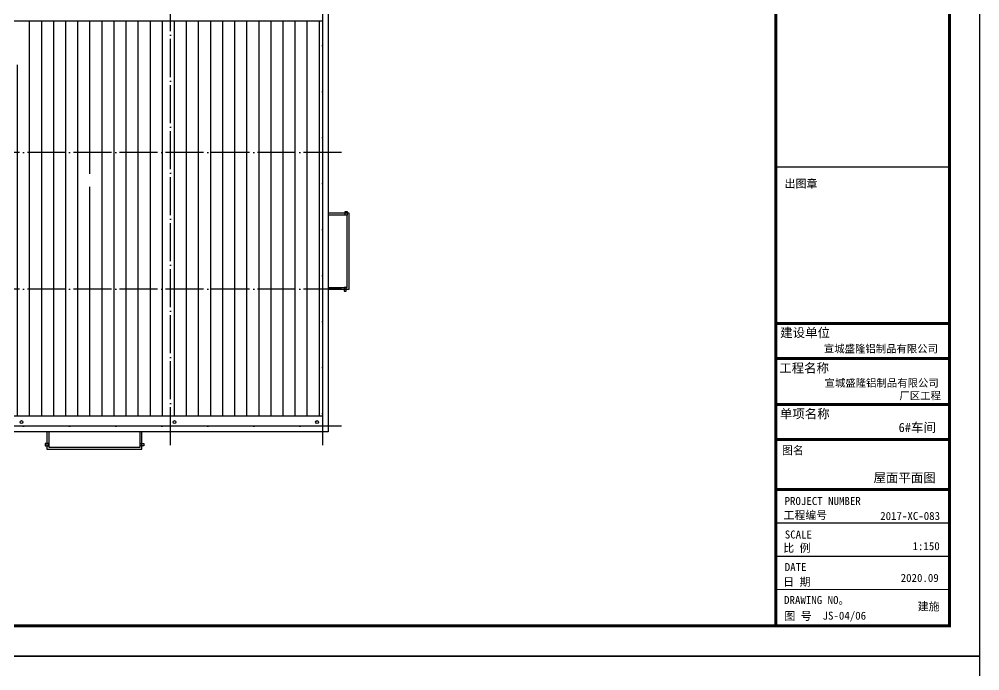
# Model space of a CAD drawing. Extents: x 1036631 to 1215829, y 514619 to 909419.
# Drawn here: x 1165314 to 1215829, y 648259 to 682519 of the extents above; entities that cross this region are included whole.
import ezdxf

# ---------------------------------------------------------------- set-up
doc = ezdxf.new("R2010")
doc.units = 0
doc.header["$LTSCALE"] = 1000
doc.header["$MEASUREMENT"] = 0
doc.linetypes.add('DOTE', pattern=[2.42, 2, -0.2, 0.02, -0.2])
for name, color, linetype in [('DOTE', 1, 'Continuous'), ('PUB_TEXT', 7, 'Continuous'), ('PUB_TITLE', 4, 'Continuous'), ('卫浴', 7, 'Continuous'), ('图框', 7, 'Continuous'), ('粉刷', 8, 'Continuous'), ('落水管', 6, 'Continuous')]:
    doc.layers.add(name, color=color, linetype=linetype)
doc.styles.add('宋体', font='')
doc.styles.add('黑体', font='simhei.ttf')
doc.styles.get('宋体').set_extended_font_data('NSimSun')

msp = doc.modelspace()

# ---------------------------------------------------------------- hatches: boundary and pattern name
at = {"layer": '粉刷'}
h = msp.add_hatch(dxfattribs=at)
h.set_pattern_fill('ANSI31', color=256, scale=400, angle=45, style=0)
h.set_pattern_definition([(90, (0, 19974.9), (-635, 6e-14), [])])
h.paths.add_polyline_path([(1133267, 680119), (1133267, 682419), (1117267, 682419), (1117267, 661638), (1181267, 661638), (1181267, 682419), (1165267, 682419), (1165267, 680119)])
edge = h.paths.add_edge_path(flags=16)
edge.add_line((1121547, 673712), (1122340, 673712))
edge.add_line((1122340, 673712), (1122340, 674381))
edge.add_line((1122340, 674381), (1121547, 674381))
edge.add_line((1121547, 674381), (1121547, 673712))
edge.add_line((1121944, 673697), (1121944, 671118))
edge.add_line((1121944, 671118), (1121944, 670668))
edge = h.paths.add_edge_path(flags=16)
edge.add_line((1136773, 673712), (1137566, 673712))
edge.add_line((1137566, 673712), (1137566, 674381))
edge.add_line((1137566, 674381), (1136773, 674381))
edge.add_line((1136773, 674381), (1136773, 673712))
edge.add_line((1137170, 673697), (1137170, 671118))
edge.add_line((1137170, 671118), (1137170, 670668))
edge = h.paths.add_edge_path(flags=16)
edge.add_line((1152566, 673712), (1153359, 673712))
edge.add_line((1153359, 673712), (1153359, 674381))
edge.add_line((1153359, 674381), (1152566, 674381))
edge.add_line((1152566, 674381), (1152566, 673712))
edge.add_line((1152962, 673697), (1152962, 671118))
edge.add_line((1152962, 671118), (1152962, 670668))
edge = h.paths.add_edge_path(flags=16)
edge.add_line((1168835, 673712), (1169628, 673712))
edge.add_line((1169628, 673712), (1169628, 674381))
edge.add_line((1169628, 674381), (1168835, 674381))
edge.add_line((1168835, 674381), (1168835, 673712))
edge.add_line((1169231, 673697), (1169231, 671118))
edge.add_line((1169231, 671118), (1169231, 670668))

# ---------------------------------------------------------------- linework, layer by layer
for p, q in [((1181267, 682419), (1117267, 682419)), ((1205109, 666513), (1214067, 666513)), ((1205109, 664673), (1214070, 664673)), ((1205109, 662266), (1214102, 662266)), ((1181267, 661638), (1117267, 661638)), ((1205109, 660426), (1214102, 660426))]:
    msp.add_line(p, q)
for points in [[(1116967, 704419), (1181567, 704419), (1181567, 660819), (1116967, 660819)], [(1117267, 704119), (1181267, 704119), (1181267, 661119), (1117267, 661119)]]:
    msp.add_lwpolyline(points, close=True)
for points in [[(1181567, 668319), (1182667, 668319), (1182667, 672319), (1181567, 672319)], [(1181567, 668419), (1182567, 668419), (1182567, 672219), (1181567, 672219)], [(1166767, 660819), (1166767, 659919), (1171767, 659919), (1171767, 660819)], [(1166867, 660819), (1166867, 660019), (1171667, 660019), (1171667, 660819)]]:
    msp.add_lwpolyline(points)
at = {"layer": 'DOTE', "color": 251, "linetype": 'DOTE'}
for p, q in [((1173267, 660119), (1173267, 705119)), ((1181267, 705119), (1181267, 660119)), ((1182267, 675519), (1116267, 675519)), ((1182267, 668319), (1116267, 668319)), ((1182267, 661119), (1116267, 661119))]:
    msp.add_line(p, q, dxfattribs=at)
at = {"layer": 'PUB_TEXT'}
msp.add_line((1205109, 659113), (1205109, 668724), dxfattribs=at)
at = {"layer": 'PUB_TITLE'}
for points in [[(1096949, 649019), (1215829, 649019), (1215829, 716219), (1096949, 716219)], [(1096949, 581819), (1215829, 581819), (1215829, 649019), (1096949, 649019)]]:
    msp.add_lwpolyline(points, close=True, dxfattribs=at)
at = {"layer": 'PUB_TITLE', "const_width": 160}
msp.add_lwpolyline([(1100949, 650619), (1214229, 650619), (1214229, 714619), (1100949, 714619)], close=True, dxfattribs=at)
at = {"layer": '卫浴', "color": 1}
for centre in [(1165436, 661339), (1173481, 661339), (1180975, 661339)]:
    msp.add_circle(centre, 75, dxfattribs=at)
at = {"layer": '图框', "color": 4}
msp.add_line((1205109, 714619), (1205109, 650619), dxfattribs=at)
at = {"layer": '图框', "color": 0}
for p, q in [((1205109, 666513), (1214194, 666513)), ((1205109, 657786), (1214229, 657786))]:
    msp.add_line(p, q, dxfattribs=at)
at = {"layer": '图框', "color": 4}
for points, const_width in [([(1205109, 714619), (1205109, 650619)], 158), ([(1205109, 666513), (1214194, 666513)], 159), ([(1205109, 664673), (1214197, 664673)], 159), ([(1205109, 662266), (1214229, 662266)], 159), ([(1205109, 660426), (1214229, 660426)], 159), ([(1205109, 657786), (1214229, 657786)], 159), ([(1205109, 656028), (1214229, 656028)], 64.5), ([(1205109, 654273), (1214229, 654273)], 64.5), ([(1205109, 652531), (1214229, 652531)], 64.5)]:
    msp.add_lwpolyline(points, dxfattribs=dict(at, const_width=const_width))
at = {"layer": '图框', "color": 4, "const_width": 158}
msp.add_lwpolyline([(1205109, 714619), (1214229, 714619), (1214229, 650619), (1205109, 650619)], close=True, dxfattribs=at)
at = {"layer": '图框', "color": 0}
for points, const_width in [([(1205109, 674751), (1214229, 674751)], 80), ([(1205109, 666513), (1214194, 666513)], 64.5), ([(1205109, 657786), (1214229, 657786)], 64.5)]:
    msp.add_lwpolyline(points, dxfattribs=dict(at, const_width=const_width))
at = {"layer": '落水管'}
for points in [[(1182567, 672412), (1182567, 672219), (1182450, 672219), (1182450, 672412)], [(1182516, 668226), (1182516, 668419), (1182400, 668419), (1182400, 668226)], [(1166673, 660085), (1166867, 660085), (1166867, 660202), (1166673, 660202)], [(1171860, 660085), (1171667, 660085), (1171667, 660202), (1171860, 660202)]]:
    msp.add_lwpolyline(points, close=True, dxfattribs=at)

# ---------------------------------------------------------------- texts
at = {"layer": 'PUB_TEXT'}
for s, height, style, p in [('宣城盛隆铝制品有限公司', 400, '黑体', (1207630, 664990)), ('宣城盛隆铝制品有限公司', 400, '黑体', (1207667, 663191)), ('厂区工程', 400, '黑体', (1211601, 662519)), ('6#车间', 480, '黑体', (1211560, 660813)), ('屋面平面图', 480, '宋体', (1210240, 658175, 0)), ('2017-XC-083', 420.71, '黑体', (1210592, 656189)), ('1:150', 420.7, '黑体', (1212292, 654603)), ('2020.09', 420.7, '黑体', (1211668, 652932)), ('建施', 420.7, '黑体', (1212567, 651427)), ('JS-04/06', 420.7, '黑体', (1207561, 650946))]:
    msp.add_text(s, height=height, dxfattribs=dict(at, style=style)).set_placement(p)
at = {"layer": '图框', "color": 4, "style": '黑体'}
for s, height, p in [('出图章', 420.7, (1205567, 673662)), ('建设单位', 480, (1205335, 665799)), ('工程名称', 480, (1205282, 663940)), ('单项名称', 480, (1205314, 661533)), ('图名', 420.7, (1205424, 659642)), ('工程编号', 420.7, (1205507, 656231)), ('SCALE', 420.7, (1205574, 655214)), ('比 例', 420.7, (1205493, 654506)), ('DATE', 420.7, (1205572, 653505)), ('日 期', 420.7, (1205493, 652725)), ('DRAWING NO。', 420.71, (1205538, 651769)), ('图 号', 420.7, (1205552, 650929))]:
    msp.add_text(s, height=height, dxfattribs=at).set_placement(p)
at = {"layer": '图框', "color": 0, "style": '黑体'}
msp.add_text('PROJECT NUMBER', height=420.71, dxfattribs=at).set_placement((1205564, 656975))

doc.saveas('drawing.dxf')
